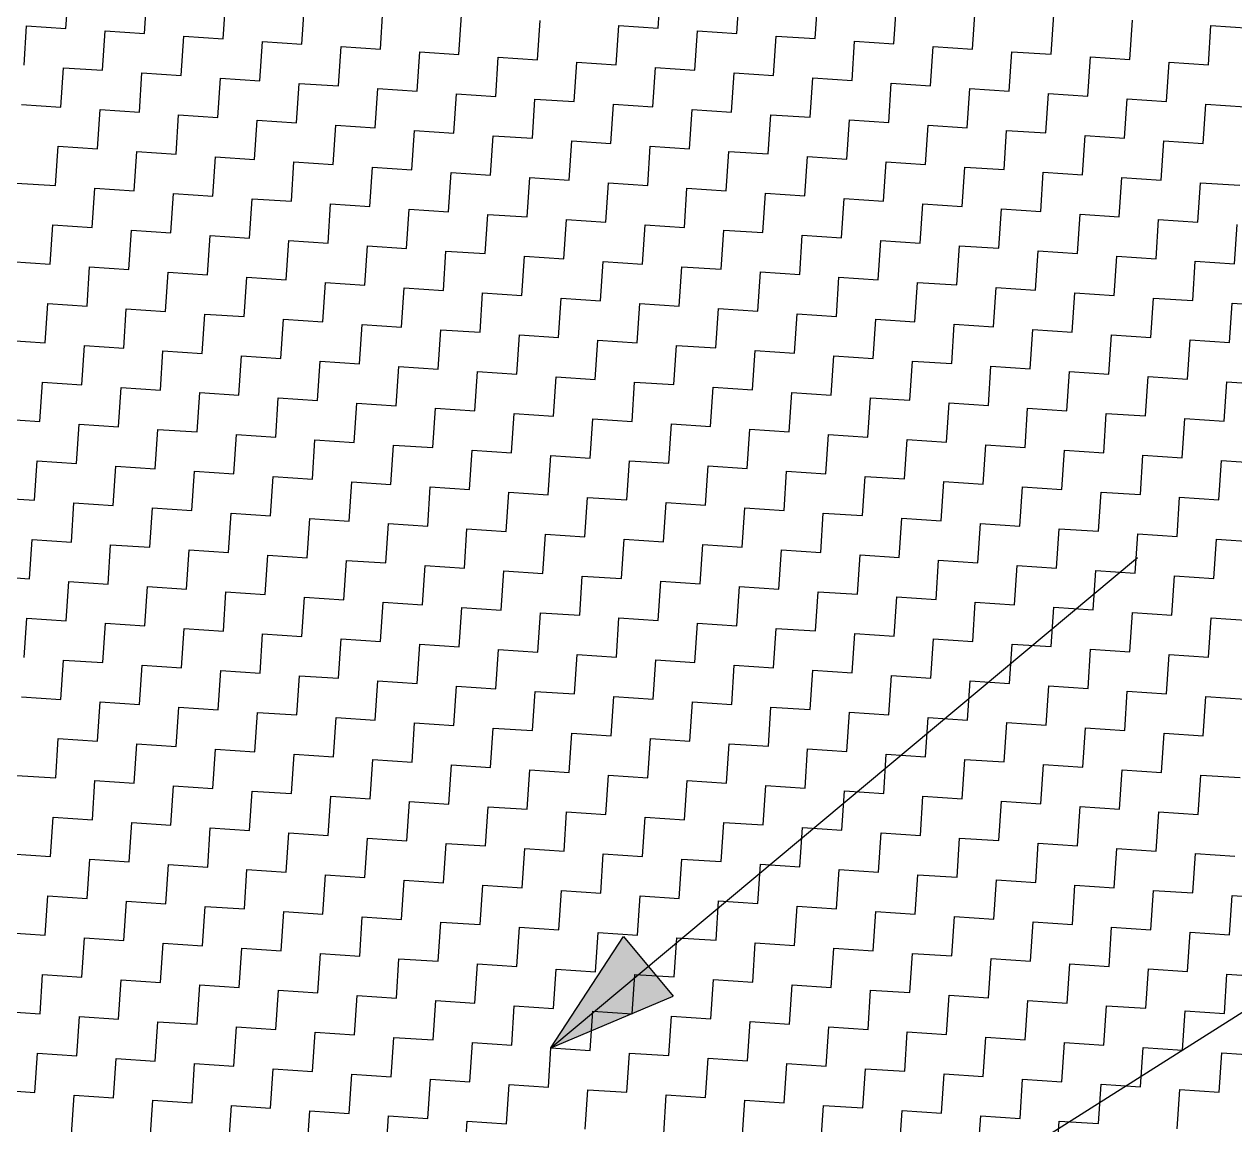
# Model space of a CAD drawing. Header units: metres. Extents: x 286068 to 287358, y 2005630 to 2007098.
# Drawn here: x 287092 to 287191.8, y 2006873.8 to 2006964.6 of the extents above; entities that cross this region are included whole.
import ezdxf

# ---------------------------------------------------------------- set-up
doc = ezdxf.new("R2010")
doc.units = ezdxf.units.M
doc.layers.add('LINE_WATER', color=4, linetype='Continuous')
doc.layers.add('POLY_HATCH', color=12, linetype='Continuous')

msp = doc.modelspace()

# ---------------------------------------------------------------- hatches: boundary and pattern name
h = msp.add_hatch(color=256)
h.paths.add_polyline_path([(287143.432, 2006886.896), (287141.379, 2006889.352), (287135.402, 2006880.183)])
h.paths.add_polyline_path([(287135.402, 2006880.183), (287145.486, 2006884.439), (287143.432, 2006886.896)])

# ---------------------------------------------------------------- linework, layer by layer
for points in [[(287135.402, 2006880.183), (287183.783, 2006920.624)], [(287135.402, 2006880.183), (287141.379, 2006889.352)], [(287141.379, 2006889.352), (287145.486, 2006884.439)], [(287135.402, 2006880.183), (287145.486, 2006884.439)]]:
    msp.add_lwpolyline(points)
at = {"layer": 'LINE_WATER'}
msp.add_line((287198.245, 2006886.789), (287161.633, 2006863.623), dxfattribs=at)
at = {"layer": 'POLY_HATCH', "linetype": 'Continuous'}
for p, q in [((287095.396, 2006964.242), (287095.611, 2006967.484)), ((287144.239, 2006964.256), (287144.454, 2006967.498)), ((287101.88, 2006963.812), (287102.095, 2006967.054)), ((287108.363, 2006963.381), (287108.579, 2006966.623)), ((287150.722, 2006963.825), (287150.938, 2006967.067)), ((287157.206, 2006963.395), (287157.421, 2006966.637)), ((287114.847, 2006962.951), (287115.062, 2006966.193)), ((287121.331, 2006962.52), (287121.546, 2006965.762)), ((287127.814, 2006962.09), (287128.03, 2006965.332)), ((287163.69, 2006962.965), (287163.905, 2006966.206)), ((287170.173, 2006962.534), (287170.389, 2006965.776)), ((287176.657, 2006962.104), (287176.872, 2006965.346)), ((287091.939, 2006961.215), (287092.154, 2006964.457)), ((287092.154, 2006964.457), (287095.396, 2006964.242)), ((287134.298, 2006961.66), (287134.513, 2006964.901)), ((287140.782, 2006961.229), (287140.997, 2006964.471)), ((287140.997, 2006964.471), (287144.239, 2006964.256)), ((287183.141, 2006961.673), (287183.356, 2006964.915)), ((287189.624, 2006961.243), (287189.84, 2006964.485)), ((287189.84, 2006964.485), (287193.081, 2006964.27)), ((287098.423, 2006960.785), (287098.638, 2006964.027)), ((287098.638, 2006964.027), (287101.88, 2006963.812)), ((287104.906, 2006960.355), (287105.122, 2006963.596)), ((287105.122, 2006963.596), (287108.363, 2006963.381)), ((287147.265, 2006960.799), (287147.481, 2006964.041)), ((287147.481, 2006964.041), (287150.722, 2006963.825)), ((287153.749, 2006960.368), (287153.964, 2006963.61)), ((287153.964, 2006963.61), (287157.206, 2006963.395)), ((287111.39, 2006959.924), (287111.605, 2006963.166)), ((287111.605, 2006963.166), (287114.847, 2006962.951)), ((287117.874, 2006959.494), (287118.089, 2006962.736)), ((287118.089, 2006962.736), (287121.331, 2006962.52)), ((287124.357, 2006959.063), (287124.573, 2006962.305)), ((287124.573, 2006962.305), (287127.814, 2006962.09)), ((287160.233, 2006959.938), (287160.448, 2006963.18)), ((287160.448, 2006963.18), (287163.69, 2006962.965)), ((287166.716, 2006959.508), (287166.932, 2006962.749)), ((287166.932, 2006962.749), (287170.173, 2006962.534)), ((287173.2, 2006959.077), (287173.415, 2006962.319)), ((287173.415, 2006962.319), (287176.657, 2006962.104)), ((287130.841, 2006958.633), (287131.056, 2006961.875)), ((287131.056, 2006961.875), (287134.298, 2006961.66)), ((287137.325, 2006958.203), (287137.54, 2006961.444)), ((287137.54, 2006961.444), (287140.782, 2006961.229)), ((287179.684, 2006958.647), (287179.899, 2006961.889)), ((287179.899, 2006961.889), (287183.141, 2006961.673)), ((287186.167, 2006958.216), (287186.383, 2006961.458)), ((287186.383, 2006961.458), (287189.624, 2006961.243)), ((287094.966, 2006957.758), (287095.181, 2006961)), ((287095.181, 2006961), (287098.423, 2006960.785)), ((287101.449, 2006957.328), (287101.665, 2006960.57)), ((287101.665, 2006960.57), (287104.906, 2006960.355)), ((287143.808, 2006957.772), (287144.024, 2006961.014)), ((287144.024, 2006961.014), (287147.265, 2006960.799)), ((287150.292, 2006957.342), (287150.507, 2006960.584)), ((287150.507, 2006960.584), (287153.749, 2006960.368)), ((287107.933, 2006956.898), (287108.148, 2006960.139)), ((287108.148, 2006960.139), (287111.39, 2006959.924)), ((287114.417, 2006956.467), (287114.632, 2006959.709)), ((287114.632, 2006959.709), (287117.874, 2006959.494)), ((287120.9, 2006956.037), (287121.116, 2006959.279)), ((287121.116, 2006959.279), (287124.357, 2006959.063)), ((287156.776, 2006956.911), (287156.991, 2006960.153)), ((287156.991, 2006960.153), (287160.233, 2006959.938)), ((287163.259, 2006956.481), (287163.475, 2006959.723)), ((287163.475, 2006959.723), (287166.716, 2006959.508)), ((287169.743, 2006956.051), (287169.958, 2006959.292)), ((287169.958, 2006959.292), (287173.2, 2006959.077)), ((287127.384, 2006955.606), (287127.599, 2006958.848)), ((287127.599, 2006958.848), (287130.841, 2006958.633)), ((287133.868, 2006955.176), (287134.083, 2006958.418)), ((287134.083, 2006958.418), (287137.325, 2006958.203)), ((287176.227, 2006955.62), (287176.442, 2006958.862)), ((287176.442, 2006958.862), (287179.684, 2006958.647)), ((287182.71, 2006955.19), (287182.926, 2006958.432)), ((287182.926, 2006958.432), (287186.167, 2006958.216)), ((287091.724, 2006957.974), (287094.966, 2006957.758)), ((287097.992, 2006954.301), (287098.208, 2006957.543)), ((287098.208, 2006957.543), (287101.449, 2006957.328)), ((287140.351, 2006954.746), (287140.567, 2006957.987)), ((287140.567, 2006957.987), (287143.808, 2006957.772)), ((287146.835, 2006954.315), (287147.05, 2006957.557)), ((287147.05, 2006957.557), (287150.292, 2006957.342)), ((287189.194, 2006954.759), (287189.409, 2006958.001)), ((287189.409, 2006958.001), (287192.651, 2006957.786)), ((287104.476, 2006953.871), (287104.691, 2006957.113)), ((287104.691, 2006957.113), (287107.933, 2006956.898)), ((287110.96, 2006953.441), (287111.175, 2006956.682)), ((287111.175, 2006956.682), (287114.417, 2006956.467)), ((287153.319, 2006953.885), (287153.534, 2006957.127)), ((287153.534, 2006957.127), (287156.776, 2006956.911)), ((287159.802, 2006953.454), (287160.018, 2006956.696)), ((287160.018, 2006956.696), (287163.259, 2006956.481)), ((287117.443, 2006953.01), (287117.659, 2006956.252)), ((287117.659, 2006956.252), (287120.9, 2006956.037)), ((287123.927, 2006952.58), (287124.142, 2006955.822)), ((287124.142, 2006955.822), (287127.384, 2006955.606)), ((287130.411, 2006952.149), (287130.626, 2006955.391)), ((287130.626, 2006955.391), (287133.868, 2006955.176)), ((287166.286, 2006953.024), (287166.501, 2006956.266)), ((287166.501, 2006956.266), (287169.743, 2006956.051)), ((287172.77, 2006952.594), (287172.985, 2006955.835)), ((287172.985, 2006955.835), (287176.227, 2006955.62)), ((287179.253, 2006952.163), (287179.469, 2006955.405)), ((287179.469, 2006955.405), (287182.71, 2006955.19)), ((287094.535, 2006951.275), (287094.751, 2006954.517)), ((287094.751, 2006954.517), (287097.992, 2006954.301)), ((287136.894, 2006951.719), (287137.11, 2006954.961)), ((287137.11, 2006954.961), (287140.351, 2006954.746)), ((287143.378, 2006951.289), (287143.593, 2006954.53)), ((287143.593, 2006954.53), (287146.835, 2006954.315)), ((287185.737, 2006951.733), (287185.952, 2006954.975)), ((287185.952, 2006954.975), (287189.194, 2006954.759)), ((287101.019, 2006950.844), (287101.234, 2006954.086)), ((287101.234, 2006954.086), (287104.476, 2006953.871)), ((287107.503, 2006950.414), (287107.718, 2006953.656)), ((287107.718, 2006953.656), (287110.96, 2006953.441)), ((287149.862, 2006950.858), (287150.077, 2006954.1)), ((287150.077, 2006954.1), (287153.319, 2006953.885)), ((287156.345, 2006950.428), (287156.561, 2006953.67)), ((287156.561, 2006953.67), (287159.802, 2006953.454)), ((287113.986, 2006949.984), (287114.201, 2006953.225)), ((287114.201, 2006953.225), (287117.443, 2006953.01)), ((287120.47, 2006949.553), (287120.685, 2006952.795)), ((287120.685, 2006952.795), (287123.927, 2006952.58)), ((287126.954, 2006949.123), (287127.169, 2006952.365)), ((287127.169, 2006952.365), (287130.411, 2006952.149)), ((287162.829, 2006949.997), (287163.044, 2006953.239)), ((287163.044, 2006953.239), (287166.286, 2006953.024)), ((287169.313, 2006949.567), (287169.528, 2006952.809)), ((287169.528, 2006952.809), (287172.77, 2006952.594)), ((287175.796, 2006949.136), (287176.011, 2006952.378)), ((287176.011, 2006952.378), (287179.253, 2006952.163)), ((287091.293, 2006951.49), (287094.535, 2006951.275)), ((287133.437, 2006948.692), (287133.652, 2006951.934)), ((287133.652, 2006951.934), (287136.894, 2006951.719)), ((287139.921, 2006948.262), (287140.136, 2006951.504)), ((287140.136, 2006951.504), (287143.378, 2006951.289)), ((287182.28, 2006948.706), (287182.495, 2006951.948)), ((287182.495, 2006951.948), (287185.737, 2006951.733)), ((287188.764, 2006948.276), (287188.979, 2006951.517)), ((287188.979, 2006951.517), (287192.221, 2006951.302)), ((287097.562, 2006947.818), (287097.777, 2006951.06)), ((287097.777, 2006951.06), (287101.019, 2006950.844)), ((287104.046, 2006947.387), (287104.261, 2006950.629)), ((287104.261, 2006950.629), (287107.503, 2006950.414)), ((287146.405, 2006947.831), (287146.62, 2006951.073)), ((287146.62, 2006951.073), (287149.862, 2006950.858)), ((287152.888, 2006947.401), (287153.103, 2006950.643)), ((287153.103, 2006950.643), (287156.345, 2006950.428)), ((287110.529, 2006946.957), (287110.744, 2006950.199)), ((287110.744, 2006950.199), (287113.986, 2006949.984)), ((287117.013, 2006946.527), (287117.228, 2006949.768)), ((287117.228, 2006949.768), (287120.47, 2006949.553)), ((287123.497, 2006946.096), (287123.712, 2006949.338)), ((287123.712, 2006949.338), (287126.954, 2006949.123)), ((287159.372, 2006946.971), (287159.587, 2006950.212)), ((287159.587, 2006950.212), (287162.829, 2006949.997)), ((287165.856, 2006946.54), (287166.071, 2006949.782)), ((287166.071, 2006949.782), (287169.313, 2006949.567)), ((287172.339, 2006946.11), (287172.554, 2006949.352)), ((287172.554, 2006949.352), (287175.796, 2006949.136)), ((287129.98, 2006945.666), (287130.195, 2006948.908)), ((287130.195, 2006948.908), (287133.437, 2006948.692)), ((287136.464, 2006945.235), (287136.679, 2006948.477)), ((287136.679, 2006948.477), (287139.921, 2006948.262)), ((287178.823, 2006945.679), (287179.038, 2006948.921)), ((287179.038, 2006948.921), (287182.28, 2006948.706)), ((287185.307, 2006945.249), (287185.522, 2006948.491)), ((287185.522, 2006948.491), (287188.764, 2006948.276)), ((287094.105, 2006944.791), (287094.32, 2006948.033)), ((287094.32, 2006948.033), (287097.562, 2006947.818)), ((287100.589, 2006944.361), (287100.804, 2006947.603)), ((287100.804, 2006947.603), (287104.046, 2006947.387)), ((287142.948, 2006944.805), (287143.163, 2006948.047)), ((287143.163, 2006948.047), (287146.405, 2006947.831)), ((287149.431, 2006944.374), (287149.646, 2006947.616)), ((287149.646, 2006947.616), (287152.888, 2006947.401)), ((287191.79, 2006944.819), (287192.005, 2006948.06)), ((287107.072, 2006943.93), (287107.287, 2006947.172)), ((287107.287, 2006947.172), (287110.529, 2006946.957)), ((287113.556, 2006943.5), (287113.771, 2006946.742)), ((287113.771, 2006946.742), (287117.013, 2006946.527)), ((287120.04, 2006943.069), (287120.255, 2006946.311)), ((287120.255, 2006946.311), (287123.497, 2006946.096)), ((287155.915, 2006943.944), (287156.13, 2006947.186)), ((287156.13, 2006947.186), (287159.372, 2006946.971)), ((287162.399, 2006943.514), (287162.614, 2006946.755)), ((287162.614, 2006946.755), (287165.856, 2006946.54)), ((287168.882, 2006943.083), (287169.097, 2006946.325)), ((287169.097, 2006946.325), (287172.339, 2006946.11)), ((287126.523, 2006942.639), (287126.738, 2006945.881)), ((287126.738, 2006945.881), (287129.98, 2006945.666)), ((287133.007, 2006942.209), (287133.222, 2006945.45)), ((287133.222, 2006945.45), (287136.464, 2006945.235)), ((287175.366, 2006942.653), (287175.581, 2006945.895)), ((287175.581, 2006945.895), (287178.823, 2006945.679)), ((287181.85, 2006942.222), (287182.065, 2006945.464)), ((287182.065, 2006945.464), (287185.307, 2006945.249)), ((287090.863, 2006945.006), (287094.105, 2006944.791)), ((287097.132, 2006941.334), (287097.347, 2006944.576)), ((287097.347, 2006944.576), (287100.589, 2006944.361)), ((287139.491, 2006941.778), (287139.706, 2006945.02)), ((287139.706, 2006945.02), (287142.948, 2006944.805)), ((287145.974, 2006941.348), (287146.189, 2006944.59)), ((287146.189, 2006944.59), (287149.431, 2006944.374)), ((287188.333, 2006941.792), (287188.548, 2006945.034)), ((287188.548, 2006945.034), (287191.79, 2006944.819)), ((287103.615, 2006940.904), (287103.83, 2006944.145)), ((287103.83, 2006944.145), (287107.072, 2006943.93)), ((287110.099, 2006940.473), (287110.314, 2006943.715)), ((287110.314, 2006943.715), (287113.556, 2006943.5)), ((287152.458, 2006940.917), (287152.673, 2006944.159)), ((287152.673, 2006944.159), (287155.915, 2006943.944)), ((287158.942, 2006940.487), (287159.157, 2006943.729)), ((287159.157, 2006943.729), (287162.399, 2006943.514)), ((287165.425, 2006940.057), (287165.64, 2006943.298)), ((287165.64, 2006943.298), (287168.882, 2006943.083)), ((287116.583, 2006940.043), (287116.798, 2006943.285)), ((287116.798, 2006943.285), (287120.04, 2006943.069)), ((287123.066, 2006939.612), (287123.281, 2006942.854)), ((287123.281, 2006942.854), (287126.523, 2006942.639)), ((287129.55, 2006939.182), (287129.765, 2006942.424)), ((287129.765, 2006942.424), (287133.007, 2006942.209)), ((287171.909, 2006939.626), (287172.124, 2006942.868)), ((287172.124, 2006942.868), (287175.366, 2006942.653)), ((287178.393, 2006939.196), (287178.608, 2006942.438)), ((287178.608, 2006942.438), (287181.85, 2006942.222)), ((287093.674, 2006938.307), (287093.89, 2006941.549)), ((287093.89, 2006941.549), (287097.132, 2006941.334)), ((287136.033, 2006938.752), (287136.249, 2006941.993)), ((287136.249, 2006941.993), (287139.491, 2006941.778)), ((287142.517, 2006938.321), (287142.732, 2006941.563)), ((287142.732, 2006941.563), (287145.974, 2006941.348)), ((287184.876, 2006938.765), (287185.091, 2006942.007)), ((287185.091, 2006942.007), (287188.333, 2006941.792)), ((287191.36, 2006938.335), (287191.575, 2006941.577)), ((287191.575, 2006941.577), (287194.817, 2006941.362)), ((287100.158, 2006937.877), (287100.373, 2006941.119)), ((287100.373, 2006941.119), (287103.615, 2006940.904)), ((287106.642, 2006937.447), (287106.857, 2006940.688)), ((287106.857, 2006940.688), (287110.099, 2006940.473)), ((287149.001, 2006937.891), (287149.216, 2006941.133)), ((287149.216, 2006941.133), (287152.458, 2006940.917)), ((287155.484, 2006937.46), (287155.7, 2006940.702)), ((287155.7, 2006940.702), (287158.942, 2006940.487)), ((287113.125, 2006937.016), (287113.341, 2006940.258)), ((287113.341, 2006940.258), (287116.583, 2006940.043)), ((287119.609, 2006936.586), (287119.824, 2006939.828)), ((287119.824, 2006939.828), (287123.066, 2006939.612)), ((287126.093, 2006936.155), (287126.308, 2006939.397)), ((287126.308, 2006939.397), (287129.55, 2006939.182)), ((287161.968, 2006937.03), (287162.183, 2006940.272)), ((287162.183, 2006940.272), (287165.425, 2006940.057)), ((287168.452, 2006936.6), (287168.667, 2006939.841)), ((287168.667, 2006939.841), (287171.909, 2006939.626)), ((287174.935, 2006936.169), (287175.151, 2006939.411)), ((287175.151, 2006939.411), (287178.393, 2006939.196)), ((287090.433, 2006938.523), (287093.674, 2006938.307)), ((287132.576, 2006935.725), (287132.792, 2006938.967)), ((287132.792, 2006938.967), (287136.033, 2006938.752)), ((287139.06, 2006935.295), (287139.275, 2006938.536)), ((287139.275, 2006938.536), (287142.517, 2006938.321)), ((287181.419, 2006935.739), (287181.634, 2006938.981)), ((287181.634, 2006938.981), (287184.876, 2006938.765)), ((287187.903, 2006935.308), (287188.118, 2006938.55)), ((287188.118, 2006938.55), (287191.36, 2006938.335)), ((287096.701, 2006934.85), (287096.916, 2006938.092)), ((287096.916, 2006938.092), (287100.158, 2006937.877)), ((287103.185, 2006934.42), (287103.4, 2006937.662)), ((287103.4, 2006937.662), (287106.642, 2006937.447)), ((287145.544, 2006934.864), (287145.759, 2006938.106)), ((287145.759, 2006938.106), (287149.001, 2006937.891)), ((287152.027, 2006934.434), (287152.243, 2006937.676)), ((287152.243, 2006937.676), (287155.484, 2006937.46)), ((287109.668, 2006933.99), (287109.884, 2006937.231)), ((287109.884, 2006937.231), (287113.125, 2006937.016)), ((287116.152, 2006933.559), (287116.367, 2006936.801)), ((287116.367, 2006936.801), (287119.609, 2006936.586)), ((287122.636, 2006933.129), (287122.851, 2006936.371)), ((287122.851, 2006936.371), (287126.093, 2006936.155)), ((287158.511, 2006934.003), (287158.726, 2006937.245)), ((287158.726, 2006937.245), (287161.968, 2006937.03)), ((287164.995, 2006933.573), (287165.21, 2006936.815)), ((287165.21, 2006936.815), (287168.452, 2006936.6)), ((287171.478, 2006933.143), (287171.694, 2006936.384)), ((287171.694, 2006936.384), (287174.935, 2006936.169)), ((287129.119, 2006932.698), (287129.335, 2006935.94)), ((287129.335, 2006935.94), (287132.576, 2006935.725)), ((287135.603, 2006932.268), (287135.818, 2006935.51)), ((287135.818, 2006935.51), (287139.06, 2006935.295)), ((287177.962, 2006932.712), (287178.177, 2006935.954)), ((287178.177, 2006935.954), (287181.419, 2006935.739)), ((287184.446, 2006932.282), (287184.661, 2006935.524)), ((287184.661, 2006935.524), (287187.903, 2006935.308)), ((287093.244, 2006931.824), (287093.459, 2006935.066)), ((287093.459, 2006935.066), (287096.701, 2006934.85)), ((287099.728, 2006931.393), (287099.943, 2006934.635)), ((287099.943, 2006934.635), (287103.185, 2006934.42)), ((287142.087, 2006931.838), (287142.302, 2006935.079)), ((287142.302, 2006935.079), (287145.544, 2006934.864)), ((287148.57, 2006931.407), (287148.786, 2006934.649)), ((287148.786, 2006934.649), (287152.027, 2006934.434)), ((287190.929, 2006931.851), (287191.145, 2006935.093)), ((287191.145, 2006935.093), (287194.386, 2006934.878)), ((287106.211, 2006930.963), (287106.427, 2006934.205)), ((287106.427, 2006934.205), (287109.668, 2006933.99)), ((287112.695, 2006930.533), (287112.91, 2006933.774)), ((287112.91, 2006933.774), (287116.152, 2006933.559)), ((287119.179, 2006930.102), (287119.394, 2006933.344)), ((287119.394, 2006933.344), (287122.636, 2006933.129)), ((287155.054, 2006930.977), (287155.269, 2006934.219)), ((287155.269, 2006934.219), (287158.511, 2006934.003)), ((287161.538, 2006930.546), (287161.753, 2006933.788)), ((287161.753, 2006933.788), (287164.995, 2006933.573)), ((287168.021, 2006930.116), (287168.237, 2006933.358)), ((287168.237, 2006933.358), (287171.478, 2006933.143)), ((287125.662, 2006929.672), (287125.878, 2006932.914)), ((287125.878, 2006932.914), (287129.119, 2006932.698)), ((287132.146, 2006929.241), (287132.361, 2006932.483)), ((287132.361, 2006932.483), (287135.603, 2006932.268)), ((287174.505, 2006929.685), (287174.72, 2006932.927)), ((287174.72, 2006932.927), (287177.962, 2006932.712)), ((287180.989, 2006929.255), (287181.204, 2006932.497)), ((287181.204, 2006932.497), (287184.446, 2006932.282)), ((287090.002, 2006932.039), (287093.244, 2006931.824)), ((287096.271, 2006928.367), (287096.486, 2006931.609)), ((287096.486, 2006931.609), (287099.728, 2006931.393)), ((287138.63, 2006928.811), (287138.845, 2006932.053)), ((287138.845, 2006932.053), (287142.087, 2006931.838)), ((287145.113, 2006928.38), (287145.329, 2006931.622)), ((287145.329, 2006931.622), (287148.57, 2006931.407)), ((287187.472, 2006928.825), (287187.688, 2006932.066)), ((287187.688, 2006932.066), (287190.929, 2006931.851)), ((287102.754, 2006927.936), (287102.97, 2006931.178)), ((287102.97, 2006931.178), (287106.211, 2006930.963)), ((287109.238, 2006927.506), (287109.453, 2006930.748)), ((287109.453, 2006930.748), (287112.695, 2006930.533)), ((287115.722, 2006927.076), (287115.937, 2006930.317)), ((287115.937, 2006930.317), (287119.179, 2006930.102)), ((287151.597, 2006927.95), (287151.812, 2006931.192)), ((287151.812, 2006931.192), (287155.054, 2006930.977)), ((287158.081, 2006927.52), (287158.296, 2006930.762)), ((287158.296, 2006930.762), (287161.538, 2006930.546)), ((287164.564, 2006927.089), (287164.78, 2006930.331)), ((287164.78, 2006930.331), (287168.021, 2006930.116)), ((287122.205, 2006926.645), (287122.421, 2006929.887)), ((287122.421, 2006929.887), (287125.662, 2006929.672)), ((287128.689, 2006926.215), (287128.904, 2006929.457)), ((287128.904, 2006929.457), (287132.146, 2006929.241)), ((287171.048, 2006926.659), (287171.263, 2006929.901)), ((287171.263, 2006929.901), (287174.505, 2006929.685)), ((287177.532, 2006926.228), (287177.747, 2006929.47)), ((287177.747, 2006929.47), (287180.989, 2006929.255)), ((287092.814, 2006925.34), (287093.029, 2006928.582)), ((287093.029, 2006928.582), (287096.271, 2006928.367)), ((287135.173, 2006925.784), (287135.388, 2006929.026)), ((287135.388, 2006929.026), (287138.63, 2006928.811)), ((287141.656, 2006925.354), (287141.872, 2006928.596)), ((287141.872, 2006928.596), (287145.113, 2006928.38)), ((287184.015, 2006925.798), (287184.231, 2006929.04)), ((287184.231, 2006929.04), (287187.472, 2006928.825)), ((287190.499, 2006925.368), (287190.714, 2006928.609)), ((287190.714, 2006928.609), (287193.956, 2006928.394)), ((287099.297, 2006924.91), (287099.513, 2006928.152)), ((287099.513, 2006928.152), (287102.754, 2006927.936)), ((287105.781, 2006924.479), (287105.996, 2006927.721)), ((287105.996, 2006927.721), (287109.238, 2006927.506)), ((287148.14, 2006924.923), (287148.355, 2006928.165)), ((287148.355, 2006928.165), (287151.597, 2006927.95)), ((287154.624, 2006924.493), (287154.839, 2006927.735)), ((287154.839, 2006927.735), (287158.081, 2006927.52)), ((287112.265, 2006924.049), (287112.48, 2006927.291)), ((287112.48, 2006927.291), (287115.722, 2006927.076)), ((287118.748, 2006923.618), (287118.964, 2006926.86)), ((287118.964, 2006926.86), (287122.205, 2006926.645)), ((287125.232, 2006923.188), (287125.447, 2006926.43)), ((287125.447, 2006926.43), (287128.689, 2006926.215)), ((287161.107, 2006924.063), (287161.323, 2006927.304)), ((287161.323, 2006927.304), (287164.564, 2006927.089)), ((287167.591, 2006923.632), (287167.806, 2006926.874)), ((287167.806, 2006926.874), (287171.048, 2006926.659)), ((287174.075, 2006923.202), (287174.29, 2006926.444)), ((287174.29, 2006926.444), (287177.532, 2006926.228)), ((287089.572, 2006925.555), (287092.814, 2006925.34)), ((287131.716, 2006922.758), (287131.931, 2006925.999)), ((287131.931, 2006925.999), (287135.173, 2006925.784)), ((287138.199, 2006922.327), (287138.415, 2006925.569)), ((287138.415, 2006925.569), (287141.656, 2006925.354)), ((287180.558, 2006922.771), (287180.774, 2006926.013)), ((287180.774, 2006926.013), (287184.015, 2006925.798)), ((287187.042, 2006922.341), (287187.257, 2006925.583)), ((287187.257, 2006925.583), (287190.499, 2006925.368)), ((287095.84, 2006921.883), (287096.055, 2006925.125)), ((287096.055, 2006925.125), (287099.297, 2006924.91)), ((287102.324, 2006921.453), (287102.539, 2006924.695)), ((287102.539, 2006924.695), (287105.781, 2006924.479)), ((287144.683, 2006921.897), (287144.898, 2006925.139)), ((287144.898, 2006925.139), (287148.14, 2006924.923)), ((287151.167, 2006921.466), (287151.382, 2006924.708)), ((287151.382, 2006924.708), (287154.624, 2006924.493)), ((287108.808, 2006921.022), (287109.023, 2006924.264)), ((287109.023, 2006924.264), (287112.265, 2006924.049)), ((287115.291, 2006920.592), (287115.506, 2006923.834)), ((287115.506, 2006923.834), (287118.748, 2006923.618)), ((287121.775, 2006920.161), (287121.99, 2006923.403)), ((287121.99, 2006923.403), (287125.232, 2006923.188)), ((287157.65, 2006921.036), (287157.865, 2006924.278)), ((287157.865, 2006924.278), (287161.107, 2006924.063)), ((287164.134, 2006920.606), (287164.349, 2006923.847)), ((287164.349, 2006923.847), (287167.591, 2006923.632)), ((287170.618, 2006920.175), (287170.833, 2006923.417)), ((287170.833, 2006923.417), (287174.075, 2006923.202)), ((287128.259, 2006919.731), (287128.474, 2006922.973)), ((287128.474, 2006922.973), (287131.716, 2006922.758)), ((287134.742, 2006919.301), (287134.957, 2006922.542)), ((287134.957, 2006922.542), (287138.199, 2006922.327)), ((287177.101, 2006919.745), (287177.316, 2006922.987)), ((287177.316, 2006922.987), (287180.558, 2006922.771)), ((287183.585, 2006919.314), (287183.8, 2006922.556)), ((287183.8, 2006922.556), (287187.042, 2006922.341)), ((287092.383, 2006918.856), (287092.598, 2006922.098)), ((287092.598, 2006922.098), (287095.84, 2006921.883)), ((287098.867, 2006918.426), (287099.082, 2006921.668)), ((287099.082, 2006921.668), (287102.324, 2006921.453)), ((287141.226, 2006918.87), (287141.441, 2006922.112)), ((287141.441, 2006922.112), (287144.683, 2006921.897)), ((287147.71, 2006918.44), (287147.925, 2006921.682)), ((287147.925, 2006921.682), (287151.167, 2006921.466)), ((287190.069, 2006918.884), (287190.284, 2006922.126)), ((287190.284, 2006922.126), (287193.526, 2006921.911)), ((287105.351, 2006917.996), (287105.566, 2006921.237)), ((287105.566, 2006921.237), (287108.808, 2006921.022)), ((287111.834, 2006917.565), (287112.049, 2006920.807)), ((287112.049, 2006920.807), (287115.291, 2006920.592)), ((287118.318, 2006917.135), (287118.533, 2006920.377)), ((287118.533, 2006920.377), (287121.775, 2006920.161)), ((287154.193, 2006918.009), (287154.408, 2006921.251)), ((287154.408, 2006921.251), (287157.65, 2006921.036)), ((287160.677, 2006917.579), (287160.892, 2006920.821)), ((287160.892, 2006920.821), (287164.134, 2006920.606)), ((287167.161, 2006917.149), (287167.376, 2006920.39)), ((287167.376, 2006920.39), (287170.618, 2006920.175)), ((287124.802, 2006916.704), (287125.017, 2006919.946)), ((287125.017, 2006919.946), (287128.259, 2006919.731)), ((287131.285, 2006916.274), (287131.5, 2006919.516)), ((287131.5, 2006919.516), (287134.742, 2006919.301)), ((287173.644, 2006916.718), (287173.859, 2006919.96)), ((287173.859, 2006919.96), (287177.101, 2006919.745)), ((287180.128, 2006916.288), (287180.343, 2006919.53)), ((287180.343, 2006919.53), (287183.585, 2006919.314)), ((287089.141, 2006919.072), (287092.383, 2006918.856)), ((287095.41, 2006915.399), (287095.625, 2006918.641)), ((287095.625, 2006918.641), (287098.867, 2006918.426)), ((287137.769, 2006915.844), (287137.984, 2006919.085)), ((287137.984, 2006919.085), (287141.226, 2006918.87)), ((287144.253, 2006915.413), (287144.468, 2006918.655)), ((287144.468, 2006918.655), (287147.71, 2006918.44)), ((287186.612, 2006915.857), (287186.827, 2006919.099)), ((287186.827, 2006919.099), (287190.069, 2006918.884)), ((287101.894, 2006914.969), (287102.109, 2006918.211)), ((287102.109, 2006918.211), (287105.351, 2006917.996)), ((287108.377, 2006914.539), (287108.592, 2006917.78)), ((287108.592, 2006917.78), (287111.834, 2006917.565)), ((287114.861, 2006914.108), (287115.076, 2006917.35)), ((287115.076, 2006917.35), (287118.318, 2006917.135)), ((287150.736, 2006914.983), (287150.951, 2006918.225)), ((287150.951, 2006918.225), (287154.193, 2006918.009)), ((287157.22, 2006914.552), (287157.435, 2006917.794)), ((287157.435, 2006917.794), (287160.677, 2006917.579)), ((287163.704, 2006914.122), (287163.919, 2006917.364)), ((287163.919, 2006917.364), (287167.161, 2006917.149)), ((287121.345, 2006913.678), (287121.56, 2006916.92)), ((287121.56, 2006916.92), (287124.802, 2006916.704)), ((287127.828, 2006913.247), (287128.043, 2006916.489)), ((287128.043, 2006916.489), (287131.285, 2006916.274)), ((287170.187, 2006913.692), (287170.402, 2006916.933)), ((287170.402, 2006916.933), (287173.644, 2006916.718)), ((287176.671, 2006913.261), (287176.886, 2006916.503)), ((287176.886, 2006916.503), (287180.128, 2006916.288)), ((287091.953, 2006912.373), (287092.168, 2006915.615)), ((287092.168, 2006915.615), (287095.41, 2006915.399)), ((287134.312, 2006912.817), (287134.527, 2006916.059)), ((287134.527, 2006916.059), (287137.769, 2006915.844)), ((287140.796, 2006912.387), (287141.011, 2006915.628)), ((287141.011, 2006915.628), (287144.253, 2006915.413)), ((287183.155, 2006912.831), (287183.37, 2006916.073)), ((287183.37, 2006916.073), (287186.612, 2006915.857)), ((287189.638, 2006912.4), (287189.853, 2006915.642)), ((287189.853, 2006915.642), (287193.095, 2006915.427)), ((287098.436, 2006911.942), (287098.652, 2006915.184)), ((287098.652, 2006915.184), (287101.894, 2006914.969)), ((287104.92, 2006911.512), (287105.135, 2006914.754)), ((287105.135, 2006914.754), (287108.377, 2006914.539)), ((287147.279, 2006911.956), (287147.494, 2006915.198)), ((287147.494, 2006915.198), (287150.736, 2006914.983)), ((287153.763, 2006911.526), (287153.978, 2006914.768)), ((287153.978, 2006914.768), (287157.22, 2006914.552)), ((287160.246, 2006911.095), (287160.462, 2006914.337)), ((287160.462, 2006914.337), (287163.704, 2006914.122)), ((287111.404, 2006911.082), (287111.619, 2006914.323)), ((287111.619, 2006914.323), (287114.861, 2006914.108)), ((287117.887, 2006910.651), (287118.103, 2006913.893)), ((287118.103, 2006913.893), (287121.345, 2006913.678)), ((287124.371, 2006910.221), (287124.586, 2006913.463)), ((287124.586, 2006913.463), (287127.828, 2006913.247)), ((287166.73, 2006910.665), (287166.945, 2006913.907)), ((287166.945, 2006913.907), (287170.187, 2006913.692)), ((287173.214, 2006910.234), (287173.429, 2006913.476)), ((287173.429, 2006913.476), (287176.671, 2006913.261)), ((287130.855, 2006909.79), (287131.07, 2006913.032)), ((287131.07, 2006913.032), (287134.312, 2006912.817)), ((287137.338, 2006909.36), (287137.554, 2006912.602)), ((287137.554, 2006912.602), (287140.796, 2006912.387)), ((287179.697, 2006909.804), (287179.913, 2006913.046)), ((287179.913, 2006913.046), (287183.155, 2006912.831)), ((287186.181, 2006909.374), (287186.396, 2006912.616)), ((287186.396, 2006912.616), (287189.638, 2006912.4)), ((287094.979, 2006908.916), (287095.195, 2006912.158)), ((287095.195, 2006912.158), (287098.436, 2006911.942)), ((287101.463, 2006908.485), (287101.678, 2006911.727)), ((287101.678, 2006911.727), (287104.92, 2006911.512)), ((287143.822, 2006908.93), (287144.037, 2006912.171)), ((287144.037, 2006912.171), (287147.279, 2006911.956)), ((287150.306, 2006908.499), (287150.521, 2006911.741)), ((287150.521, 2006911.741), (287153.763, 2006911.526)), ((287107.947, 2006908.055), (287108.162, 2006911.297)), ((287108.162, 2006911.297), (287111.404, 2006911.082)), ((287114.43, 2006907.625), (287114.646, 2006910.866)), ((287114.646, 2006910.866), (287117.887, 2006910.651)), ((287120.914, 2006907.194), (287121.129, 2006910.436)), ((287121.129, 2006910.436), (287124.371, 2006910.221)), ((287156.789, 2006908.069), (287157.005, 2006911.311)), ((287157.005, 2006911.311), (287160.246, 2006911.095)), ((287163.273, 2006907.638), (287163.488, 2006910.88)), ((287163.488, 2006910.88), (287166.73, 2006910.665)), ((287169.757, 2006907.208), (287169.972, 2006910.45)), ((287169.972, 2006910.45), (287173.214, 2006910.234)), ((287127.398, 2006906.764), (287127.613, 2006910.006)), ((287127.613, 2006910.006), (287130.855, 2006909.79)), ((287133.881, 2006906.333), (287134.097, 2006909.575)), ((287134.097, 2006909.575), (287137.338, 2006909.36)), ((287176.24, 2006906.777), (287176.456, 2006910.019)), ((287176.456, 2006910.019), (287179.697, 2006909.804)), ((287182.724, 2006906.347), (287182.939, 2006909.589)), ((287182.939, 2006909.589), (287186.181, 2006909.374)), ((287091.738, 2006909.131), (287094.979, 2006908.916)), ((287098.006, 2006905.459), (287098.221, 2006908.701)), ((287098.221, 2006908.701), (287101.463, 2006908.485)), ((287140.365, 2006905.903), (287140.58, 2006909.145)), ((287140.58, 2006909.145), (287143.822, 2006908.93)), ((287146.849, 2006905.472), (287147.064, 2006908.714)), ((287147.064, 2006908.714), (287150.306, 2006908.499)), ((287189.208, 2006905.917), (287189.423, 2006909.158)), ((287189.423, 2006909.158), (287192.665, 2006908.943)), ((287104.49, 2006905.028), (287104.705, 2006908.27)), ((287104.705, 2006908.27), (287107.947, 2006908.055)), ((287110.973, 2006904.598), (287111.189, 2006907.84)), ((287111.189, 2006907.84), (287114.43, 2006907.625)), ((287117.457, 2006904.167), (287117.672, 2006907.409)), ((287117.672, 2006907.409), (287120.914, 2006907.194)), ((287153.332, 2006905.042), (287153.548, 2006908.284)), ((287153.548, 2006908.284), (287156.789, 2006908.069)), ((287159.816, 2006904.612), (287160.031, 2006907.853)), ((287160.031, 2006907.853), (287163.273, 2006907.638)), ((287166.3, 2006904.181), (287166.515, 2006907.423)), ((287166.515, 2006907.423), (287169.757, 2006907.208)), ((287123.941, 2006903.737), (287124.156, 2006906.979)), ((287124.156, 2006906.979), (287127.398, 2006906.764)), ((287130.424, 2006903.307), (287130.64, 2006906.549)), ((287130.64, 2006906.549), (287133.881, 2006906.333)), ((287172.783, 2006903.751), (287172.999, 2006906.993)), ((287172.999, 2006906.993), (287176.24, 2006906.777)), ((287179.267, 2006903.32), (287179.482, 2006906.562)), ((287179.482, 2006906.562), (287182.724, 2006906.347)), ((287094.549, 2006902.432), (287094.764, 2006905.674)), ((287094.764, 2006905.674), (287098.006, 2006905.459)), ((287136.908, 2006902.876), (287137.123, 2006906.118)), ((287137.123, 2006906.118), (287140.365, 2006905.903)), ((287143.392, 2006902.446), (287143.607, 2006905.688)), ((287143.607, 2006905.688), (287146.849, 2006905.472)), ((287185.751, 2006902.89), (287185.966, 2006906.132)), ((287185.966, 2006906.132), (287189.208, 2006905.917)), ((287101.033, 2006902.002), (287101.248, 2006905.244)), ((287101.248, 2006905.244), (287104.49, 2006905.028)), ((287107.516, 2006901.571), (287107.732, 2006904.813)), ((287107.732, 2006904.813), (287110.973, 2006904.598)), ((287114, 2006901.141), (287114.215, 2006904.383)), ((287114.215, 2006904.383), (287117.457, 2006904.167)), ((287149.875, 2006902.015), (287150.091, 2006905.257)), ((287150.091, 2006905.257), (287153.332, 2006905.042)), ((287156.359, 2006901.585), (287156.574, 2006904.827)), ((287156.574, 2006904.827), (287159.816, 2006904.612)), ((287162.843, 2006901.155), (287163.058, 2006904.396)), ((287163.058, 2006904.396), (287166.3, 2006904.181)), ((287120.484, 2006900.71), (287120.699, 2006903.952)), ((287120.699, 2006903.952), (287123.941, 2006903.737)), ((287126.967, 2006900.28), (287127.183, 2006903.522)), ((287127.183, 2006903.522), (287130.424, 2006903.307)), ((287169.326, 2006900.724), (287169.542, 2006903.966)), ((287169.542, 2006903.966), (287172.783, 2006903.751)), ((287175.81, 2006900.294), (287176.025, 2006903.536)), ((287176.025, 2006903.536), (287179.267, 2006903.32)), ((287091.307, 2006902.647), (287094.549, 2006902.432)), ((287133.451, 2006899.85), (287133.666, 2006903.091)), ((287133.666, 2006903.091), (287136.908, 2006902.876)), ((287139.935, 2006899.419), (287140.15, 2006902.661)), ((287140.15, 2006902.661), (287143.392, 2006902.446)), ((287182.294, 2006899.863), (287182.509, 2006903.105)), ((287182.509, 2006903.105), (287185.751, 2006902.89)), ((287188.777, 2006899.433), (287188.993, 2006902.675)), ((287188.993, 2006902.675), (287192.234, 2006902.46)), ((287097.576, 2006898.975), (287097.791, 2006902.217)), ((287097.791, 2006902.217), (287101.033, 2006902.002)), ((287104.059, 2006898.545), (287104.275, 2006901.786)), ((287104.275, 2006901.786), (287107.516, 2006901.571)), ((287110.543, 2006898.114), (287110.758, 2006901.356)), ((287110.758, 2006901.356), (287114, 2006901.141)), ((287146.418, 2006898.989), (287146.634, 2006902.231)), ((287146.634, 2006902.231), (287149.875, 2006902.015)), ((287152.902, 2006898.558), (287153.117, 2006901.8)), ((287153.117, 2006901.8), (287156.359, 2006901.585)), ((287159.386, 2006898.128), (287159.601, 2006901.37)), ((287159.601, 2006901.37), (287162.843, 2006901.155)), ((287117.027, 2006897.684), (287117.242, 2006900.926)), ((287117.242, 2006900.926), (287120.484, 2006900.71)), ((287123.51, 2006897.253), (287123.726, 2006900.495)), ((287123.726, 2006900.495), (287126.967, 2006900.28)), ((287165.869, 2006897.698), (287166.085, 2006900.939)), ((287166.085, 2006900.939), (287169.326, 2006900.724)), ((287172.353, 2006897.267), (287172.568, 2006900.509)), ((287172.568, 2006900.509), (287175.81, 2006900.294)), ((287129.994, 2006896.823), (287130.209, 2006900.065)), ((287130.209, 2006900.065), (287133.451, 2006899.85)), ((287136.478, 2006896.393), (287136.693, 2006899.634)), ((287136.693, 2006899.634), (287139.935, 2006899.419)), ((287178.837, 2006896.837), (287179.052, 2006900.079)), ((287179.052, 2006900.079), (287182.294, 2006899.863)), ((287185.32, 2006896.406), (287185.536, 2006899.648)), ((287185.536, 2006899.648), (287188.777, 2006899.433)), ((287094.119, 2006895.948), (287094.334, 2006899.19)), ((287094.334, 2006899.19), (287097.576, 2006898.975)), ((287100.602, 2006895.518), (287100.818, 2006898.76)), ((287100.818, 2006898.76), (287104.059, 2006898.545)), ((287142.961, 2006895.962), (287143.177, 2006899.204)), ((287143.177, 2006899.204), (287146.418, 2006898.989)), ((287149.445, 2006895.532), (287149.66, 2006898.774)), ((287149.66, 2006898.774), (287152.902, 2006898.558)), ((287107.086, 2006895.088), (287107.301, 2006898.329)), ((287107.301, 2006898.329), (287110.543, 2006898.114)), ((287113.57, 2006894.657), (287113.785, 2006897.899)), ((287113.785, 2006897.899), (287117.027, 2006897.684)), ((287120.053, 2006894.227), (287120.268, 2006897.469)), ((287120.268, 2006897.469), (287123.51, 2006897.253)), ((287155.929, 2006895.101), (287156.144, 2006898.343)), ((287156.144, 2006898.343), (287159.386, 2006898.128)), ((287162.412, 2006894.671), (287162.628, 2006897.913)), ((287162.628, 2006897.913), (287165.869, 2006897.698)), ((287168.896, 2006894.241), (287169.111, 2006897.482)), ((287169.111, 2006897.482), (287172.353, 2006897.267)), ((287126.537, 2006893.796), (287126.752, 2006897.038)), ((287126.752, 2006897.038), (287129.994, 2006896.823)), ((287133.021, 2006893.366), (287133.236, 2006896.608)), ((287133.236, 2006896.608), (287136.478, 2006896.393)), ((287175.38, 2006893.81), (287175.595, 2006897.052)), ((287175.595, 2006897.052), (287178.837, 2006896.837)), ((287181.863, 2006893.38), (287182.078, 2006896.622)), ((287182.078, 2006896.622), (287185.32, 2006896.406)), ((287090.877, 2006896.164), (287094.119, 2006895.948)), ((287097.145, 2006892.491), (287097.36, 2006895.733)), ((287097.36, 2006895.733), (287100.602, 2006895.518)), ((287139.504, 2006892.936), (287139.719, 2006896.177)), ((287139.719, 2006896.177), (287142.961, 2006895.962)), ((287145.988, 2006892.505), (287146.203, 2006895.747)), ((287146.203, 2006895.747), (287149.445, 2006895.532)), ((287188.347, 2006892.949), (287188.562, 2006896.191)), ((287188.562, 2006896.191), (287191.804, 2006895.976)), ((287103.629, 2006892.061), (287103.844, 2006895.303)), ((287103.844, 2006895.303), (287107.086, 2006895.088)), ((287110.113, 2006891.631), (287110.328, 2006894.872)), ((287110.328, 2006894.872), (287113.57, 2006894.657)), ((287116.596, 2006891.2), (287116.811, 2006894.442)), ((287116.811, 2006894.442), (287120.053, 2006894.227)), ((287152.472, 2006892.075), (287152.687, 2006895.317)), ((287152.687, 2006895.317), (287155.929, 2006895.101)), ((287158.955, 2006891.644), (287159.17, 2006894.886)), ((287159.17, 2006894.886), (287162.412, 2006894.671)), ((287165.439, 2006891.214), (287165.654, 2006894.456)), ((287165.654, 2006894.456), (287168.896, 2006894.241)), ((287123.08, 2006890.77), (287123.295, 2006894.012)), ((287123.295, 2006894.012), (287126.537, 2006893.796)), ((287129.564, 2006890.339), (287129.779, 2006893.581)), ((287129.779, 2006893.581), (287133.021, 2006893.366)), ((287171.923, 2006890.784), (287172.138, 2006894.025)), ((287172.138, 2006894.025), (287175.38, 2006893.81)), ((287178.406, 2006890.353), (287178.621, 2006893.595)), ((287178.621, 2006893.595), (287181.863, 2006893.38)), ((287093.688, 2006889.465), (287093.903, 2006892.707)), ((287093.903, 2006892.707), (287097.145, 2006892.491)), ((287136.047, 2006889.909), (287136.262, 2006893.151)), ((287136.262, 2006893.151), (287139.504, 2006892.936)), ((287142.531, 2006889.479), (287142.746, 2006892.72)), ((287142.746, 2006892.72), (287145.988, 2006892.505)), ((287184.89, 2006889.923), (287185.105, 2006893.165)), ((287185.105, 2006893.165), (287188.347, 2006892.949)), ((287191.374, 2006889.492), (287191.589, 2006892.734)), ((287191.589, 2006892.734), (287194.831, 2006892.519)), ((287100.172, 2006889.034), (287100.387, 2006892.276)), ((287100.387, 2006892.276), (287103.629, 2006892.061)), ((287106.656, 2006888.604), (287106.871, 2006891.846)), ((287106.871, 2006891.846), (287110.113, 2006891.631)), ((287113.139, 2006888.174), (287113.354, 2006891.415)), ((287113.354, 2006891.415), (287116.596, 2006891.2)), ((287149.015, 2006889.048), (287149.23, 2006892.29)), ((287149.23, 2006892.29), (287152.472, 2006892.075)), ((287155.498, 2006888.618), (287155.713, 2006891.86)), ((287155.713, 2006891.86), (287158.955, 2006891.644)), ((287161.982, 2006888.187), (287162.197, 2006891.429)), ((287162.197, 2006891.429), (287165.439, 2006891.214)), ((287119.623, 2006887.743), (287119.838, 2006890.985)), ((287119.838, 2006890.985), (287123.08, 2006890.77)), ((287126.107, 2006887.313), (287126.322, 2006890.555)), ((287126.322, 2006890.555), (287129.564, 2006890.339)), ((287168.466, 2006887.757), (287168.681, 2006890.999)), ((287168.681, 2006890.999), (287171.923, 2006890.784)), ((287174.949, 2006887.326), (287175.164, 2006890.568)), ((287175.164, 2006890.568), (287178.406, 2006890.353)), ((287090.446, 2006889.68), (287093.688, 2006889.465)), ((287132.59, 2006886.882), (287132.805, 2006890.124)), ((287132.805, 2006890.124), (287136.047, 2006889.909)), ((287139.074, 2006886.452), (287139.289, 2006889.694)), ((287139.289, 2006889.694), (287142.531, 2006889.479)), ((287181.433, 2006886.896), (287181.648, 2006890.138)), ((287181.648, 2006890.138), (287184.89, 2006889.923)), ((287187.917, 2006886.466), (287188.132, 2006889.707)), ((287188.132, 2006889.707), (287191.374, 2006889.492)), ((287096.715, 2006886.008), (287096.93, 2006889.25)), ((287096.93, 2006889.25), (287100.172, 2006889.034)), ((287103.199, 2006885.577), (287103.414, 2006888.819)), ((287103.414, 2006888.819), (287106.656, 2006888.604)), ((287109.682, 2006885.147), (287109.897, 2006888.389)), ((287109.897, 2006888.389), (287113.139, 2006888.174)), ((287145.558, 2006886.021), (287145.773, 2006889.263)), ((287145.773, 2006889.263), (287149.015, 2006889.048)), ((287152.041, 2006885.591), (287152.256, 2006888.833)), ((287152.256, 2006888.833), (287155.498, 2006888.618)), ((287158.525, 2006885.161), (287158.74, 2006888.402)), ((287158.74, 2006888.402), (287161.982, 2006888.187)), ((287116.166, 2006884.717), (287116.381, 2006887.958)), ((287116.381, 2006887.958), (287119.623, 2006887.743)), ((287122.65, 2006884.286), (287122.865, 2006887.528)), ((287122.865, 2006887.528), (287126.107, 2006887.313)), ((287165.009, 2006884.73), (287165.224, 2006887.972)), ((287165.224, 2006887.972), (287168.466, 2006887.757)), ((287171.492, 2006884.3), (287171.707, 2006887.542)), ((287171.707, 2006887.542), (287174.949, 2006887.326)), ((287129.133, 2006883.856), (287129.348, 2006887.098)), ((287129.348, 2006887.098), (287132.59, 2006886.882)), ((287135.617, 2006883.425), (287135.832, 2006886.667)), ((287135.832, 2006886.667), (287139.074, 2006886.452)), ((287177.976, 2006883.869), (287178.191, 2006887.111)), ((287178.191, 2006887.111), (287181.433, 2006886.896)), ((287184.46, 2006883.439), (287184.675, 2006886.681)), ((287184.675, 2006886.681), (287187.917, 2006886.466)), ((287093.258, 2006882.981), (287093.473, 2006886.223)), ((287093.473, 2006886.223), (287096.715, 2006886.008)), ((287099.741, 2006882.551), (287099.957, 2006885.793)), ((287099.957, 2006885.793), (287103.199, 2006885.577)), ((287142.1, 2006882.995), (287142.316, 2006886.237)), ((287142.316, 2006886.237), (287145.558, 2006886.021)), ((287148.584, 2006882.564), (287148.799, 2006885.806)), ((287148.799, 2006885.806), (287152.041, 2006885.591)), ((287155.068, 2006882.134), (287155.283, 2006885.376)), ((287155.283, 2006885.376), (287158.525, 2006885.161)), ((287190.943, 2006883.009), (287191.158, 2006886.25)), ((287191.158, 2006886.25), (287194.4, 2006886.035)), ((287106.225, 2006882.12), (287106.44, 2006885.362)), ((287106.44, 2006885.362), (287109.682, 2006885.147)), ((287112.709, 2006881.69), (287112.924, 2006884.932)), ((287112.924, 2006884.932), (287116.166, 2006884.717)), ((287119.192, 2006881.259), (287119.408, 2006884.501)), ((287119.408, 2006884.501), (287122.65, 2006884.286)), ((287161.551, 2006881.704), (287161.767, 2006884.945)), ((287161.767, 2006884.945), (287165.009, 2006884.73)), ((287168.035, 2006881.273), (287168.25, 2006884.515)), ((287168.25, 2006884.515), (287171.492, 2006884.3)), ((287125.676, 2006880.829), (287125.891, 2006884.071)), ((287125.891, 2006884.071), (287129.133, 2006883.856)), ((287132.16, 2006880.399), (287132.375, 2006883.64)), ((287132.375, 2006883.64), (287135.617, 2006883.425)), ((287174.519, 2006880.843), (287174.734, 2006884.085)), ((287174.734, 2006884.085), (287177.976, 2006883.869)), ((287181.002, 2006880.412), (287181.218, 2006883.654)), ((287181.218, 2006883.654), (287184.46, 2006883.439)), ((287090.016, 2006883.196), (287093.258, 2006882.981)), ((287096.284, 2006879.524), (287096.5, 2006882.766)), ((287096.5, 2006882.766), (287099.741, 2006882.551)), ((287138.643, 2006879.968), (287138.859, 2006883.21)), ((287138.859, 2006883.21), (287142.1, 2006882.995)), ((287145.127, 2006879.538), (287145.342, 2006882.78)), ((287145.342, 2006882.78), (287148.584, 2006882.564)), ((287187.486, 2006879.982), (287187.701, 2006883.224)), ((287187.701, 2006883.224), (287190.943, 2006883.009)), ((287102.768, 2006879.094), (287102.983, 2006882.335)), ((287102.983, 2006882.335), (287106.225, 2006882.12)), ((287109.252, 2006878.663), (287109.467, 2006881.905)), ((287109.467, 2006881.905), (287112.709, 2006881.69)), ((287115.735, 2006878.233), (287115.951, 2006881.475)), ((287115.951, 2006881.475), (287119.192, 2006881.259)), ((287151.611, 2006879.107), (287151.826, 2006882.349)), ((287151.826, 2006882.349), (287155.068, 2006882.134)), ((287158.094, 2006878.677), (287158.31, 2006881.919)), ((287158.31, 2006881.919), (287161.551, 2006881.704)), ((287164.578, 2006878.247), (287164.793, 2006881.488)), ((287164.793, 2006881.488), (287168.035, 2006881.273)), ((287122.219, 2006877.802), (287122.434, 2006881.044)), ((287122.434, 2006881.044), (287125.676, 2006880.829)), ((287128.703, 2006877.372), (287128.918, 2006880.614)), ((287128.918, 2006880.614), (287132.16, 2006880.399)), ((287171.062, 2006877.816), (287171.277, 2006881.058)), ((287171.277, 2006881.058), (287174.519, 2006880.843)), ((287177.545, 2006877.386), (287177.761, 2006880.628)), ((287177.761, 2006880.628), (287181.002, 2006880.412)), ((287092.827, 2006876.497), (287093.043, 2006879.739)), ((287093.043, 2006879.739), (287096.284, 2006879.524)), ((287135.186, 2006876.942), (287135.402, 2006880.183)), ((287135.402, 2006880.183), (287138.643, 2006879.968)), ((287141.67, 2006876.511), (287141.885, 2006879.753)), ((287141.885, 2006879.753), (287145.127, 2006879.538)), ((287184.029, 2006876.955), (287184.244, 2006880.197)), ((287184.244, 2006880.197), (287187.486, 2006879.982)), ((287190.513, 2006876.525), (287190.728, 2006879.767)), ((287190.728, 2006879.767), (287193.97, 2006879.552)), ((287099.311, 2006876.067), (287099.526, 2006879.309)), ((287099.526, 2006879.309), (287102.768, 2006879.094)), ((287105.795, 2006875.637), (287106.01, 2006878.878)), ((287106.01, 2006878.878), (287109.252, 2006878.663)), ((287112.278, 2006875.206), (287112.494, 2006878.448)), ((287112.494, 2006878.448), (287115.735, 2006878.233)), ((287148.154, 2006876.081), (287148.369, 2006879.323)), ((287148.369, 2006879.323), (287151.611, 2006879.107)), ((287154.637, 2006875.65), (287154.853, 2006878.892)), ((287154.853, 2006878.892), (287158.094, 2006878.677)), ((287161.121, 2006875.22), (287161.336, 2006878.462)), ((287161.336, 2006878.462), (287164.578, 2006878.247)), ((287118.762, 2006874.776), (287118.977, 2006878.018)), ((287118.977, 2006878.018), (287122.219, 2006877.802)), ((287125.246, 2006874.345), (287125.461, 2006877.587)), ((287125.461, 2006877.587), (287128.703, 2006877.372)), ((287167.605, 2006874.79), (287167.82, 2006878.031)), ((287167.82, 2006878.031), (287171.062, 2006877.816)), ((287174.088, 2006874.359), (287174.304, 2006877.601)), ((287174.304, 2006877.601), (287177.545, 2006877.386)), ((287089.586, 2006876.713), (287092.827, 2006876.497)), ((287131.729, 2006873.915), (287131.945, 2006877.157)), ((287131.945, 2006877.157), (287135.186, 2006876.942)), ((287138.213, 2006873.485), (287138.428, 2006876.726)), ((287138.428, 2006876.726), (287141.67, 2006876.511)), ((287180.572, 2006873.929), (287180.787, 2006877.171)), ((287180.787, 2006877.171), (287184.029, 2006876.955)), ((287187.056, 2006873.498), (287187.271, 2006876.74)), ((287187.271, 2006876.74), (287190.513, 2006876.525)), ((287095.854, 2006873.04), (287096.069, 2006876.282)), ((287096.069, 2006876.282), (287099.311, 2006876.067)), ((287102.338, 2006872.61), (287102.553, 2006875.852)), ((287102.553, 2006875.852), (287105.795, 2006875.637)), ((287108.821, 2006872.18), (287109.037, 2006875.421)), ((287109.037, 2006875.421), (287112.278, 2006875.206)), ((287144.697, 2006873.054), (287144.912, 2006876.296)), ((287144.912, 2006876.296), (287148.154, 2006876.081)), ((287151.18, 2006872.624), (287151.396, 2006875.866)), ((287151.396, 2006875.866), (287154.637, 2006875.65)), ((287157.664, 2006872.193), (287157.879, 2006875.435)), ((287157.879, 2006875.435), (287161.121, 2006875.22)), ((287115.305, 2006871.749), (287115.52, 2006874.991)), ((287115.52, 2006874.991), (287118.762, 2006874.776)), ((287121.789, 2006871.319), (287122.004, 2006874.561)), ((287122.004, 2006874.561), (287125.246, 2006874.345)), ((287164.148, 2006871.763), (287164.363, 2006875.005)), ((287164.363, 2006875.005), (287167.605, 2006874.79)), ((287170.631, 2006871.333), (287170.847, 2006874.574)), ((287170.847, 2006874.574), (287174.088, 2006874.359)), ((287128.272, 2006870.888), (287128.488, 2006874.13)), ((287128.488, 2006874.13), (287131.729, 2006873.915)), ((287177.115, 2006870.902), (287177.33, 2006874.144)), ((287177.33, 2006874.144), (287180.572, 2006873.929))]:
    msp.add_line(p, q, dxfattribs=at)

doc.saveas('drawing.dxf')
